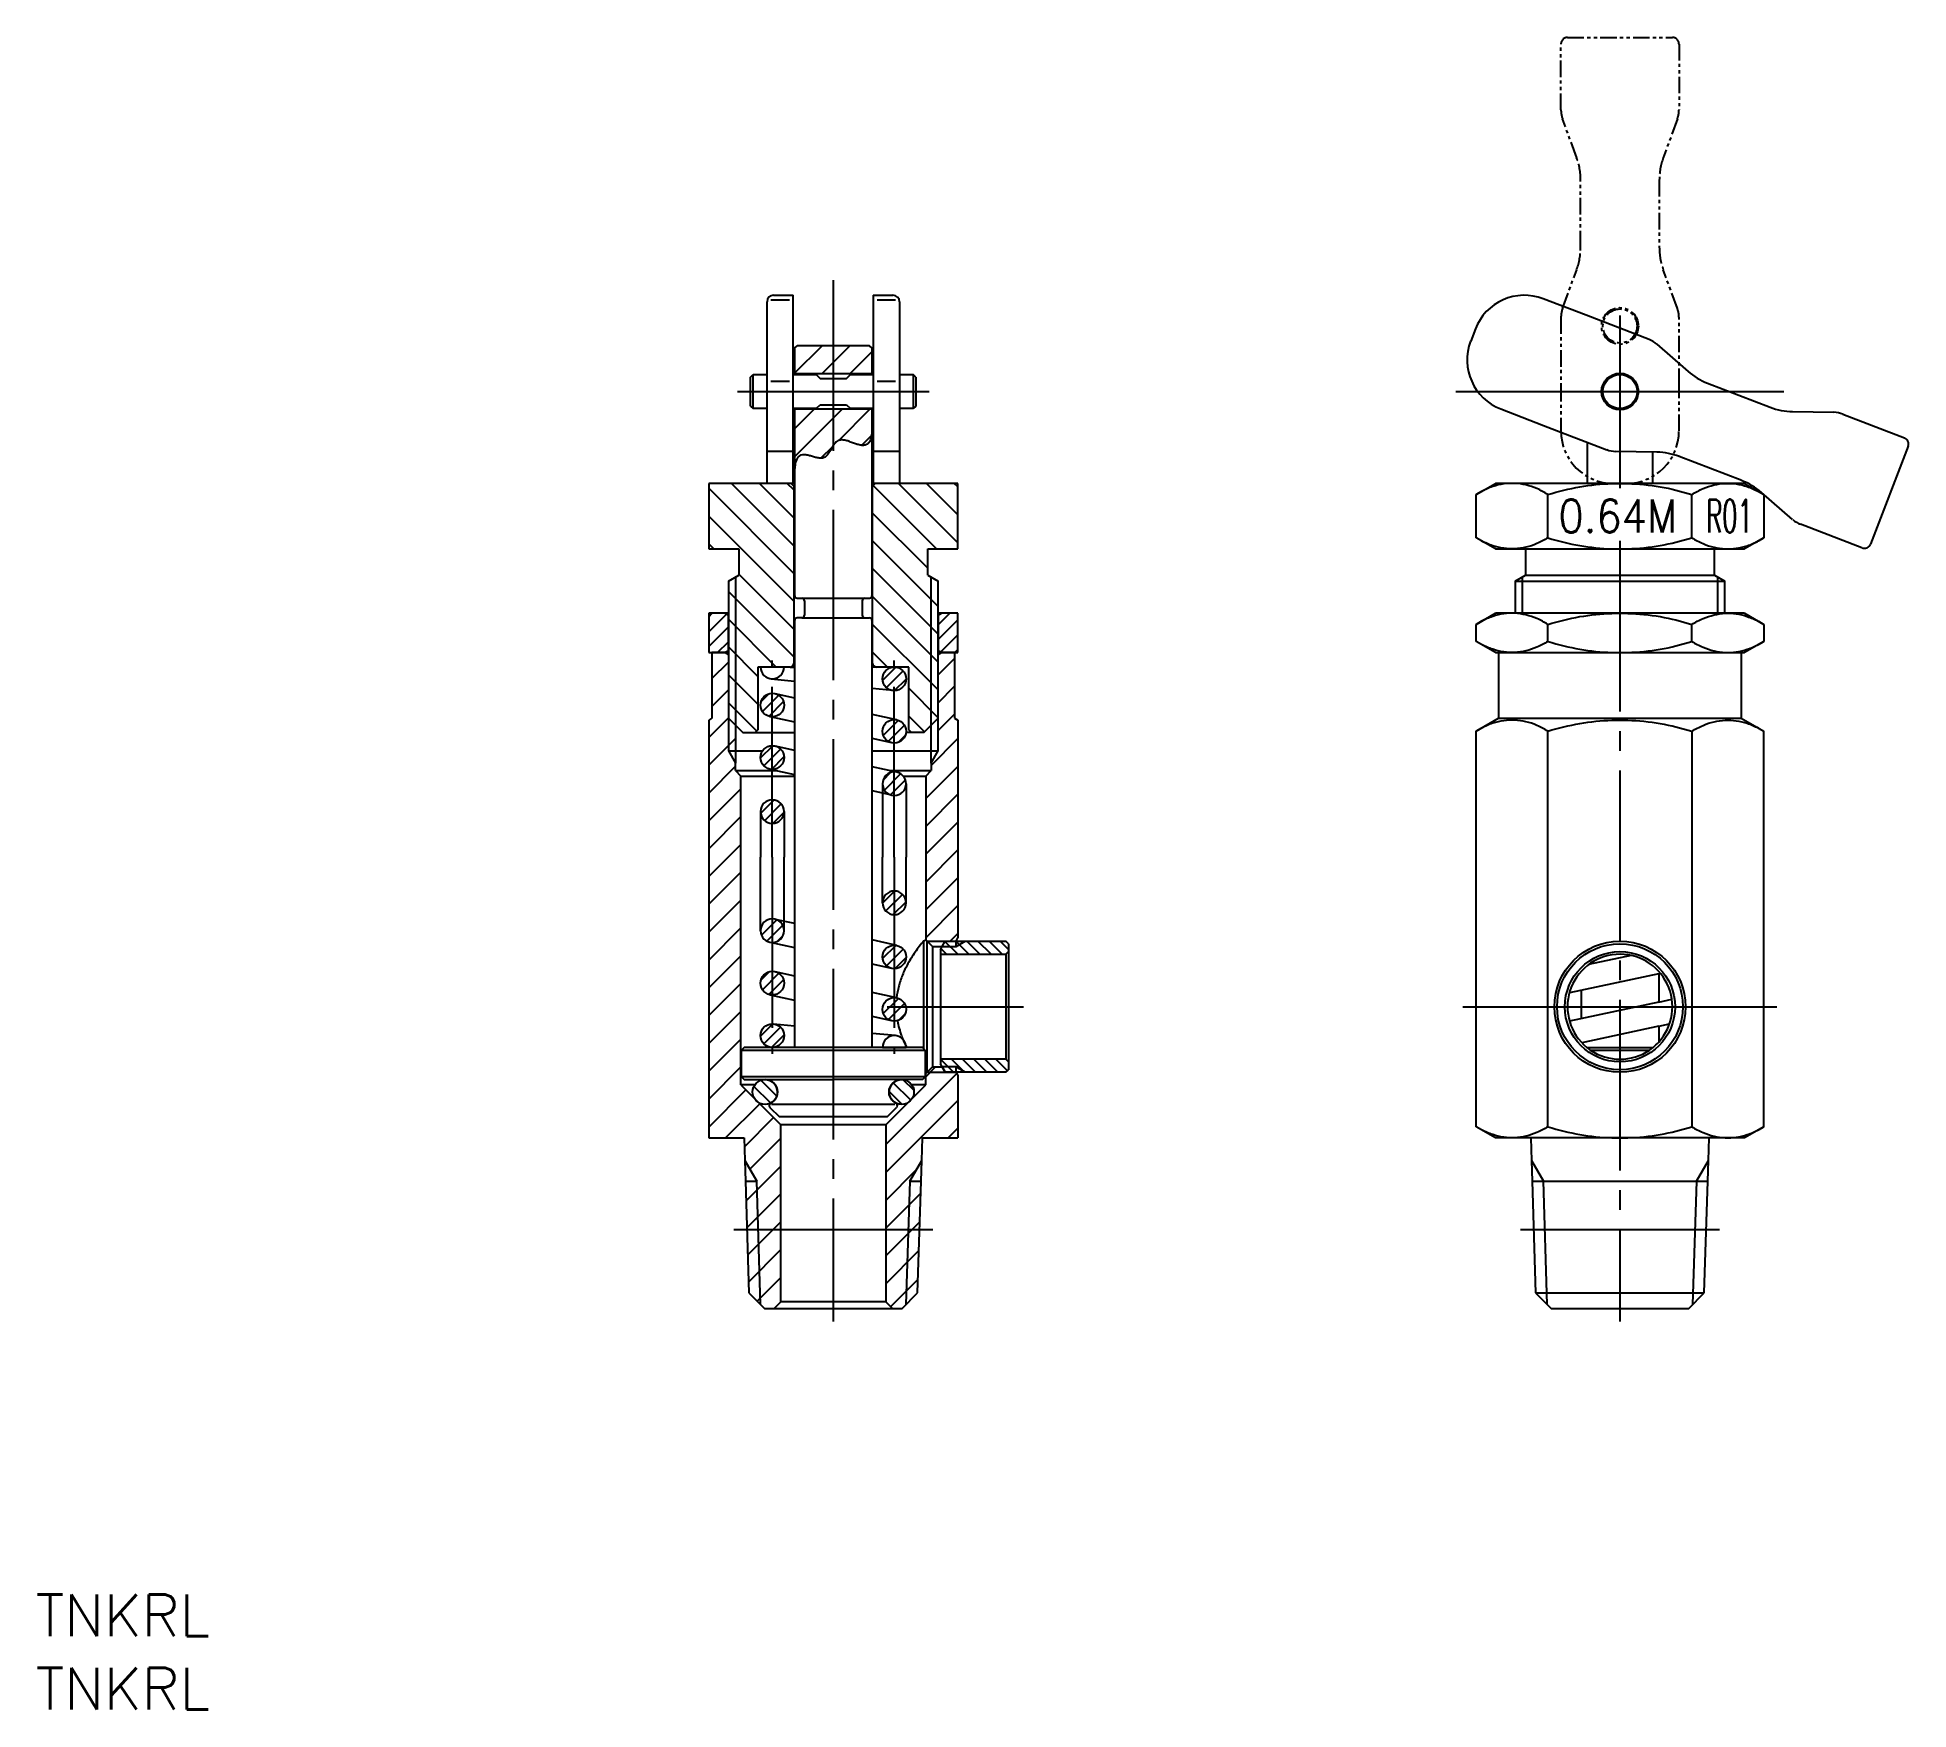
# Model space of a CAD drawing. Extents: x 11 to 154, y 85 to 212.
import ezdxf

# ---------------------------------------------------------------- set-up
doc = ezdxf.new("R2010")
doc.units = 0
doc.linetypes.add('CENTER', pattern=[17.5, 13, -1.5, 1.5, -1.5])
doc.linetypes.add('PHANTOM', pattern=[2.5, 1.25, -0.25, 0.25, -0.25, 0.25, -0.25])
doc.layers.get('0').update_dxf_attribs({"linetype": 'CONTINUOUS'})
doc.layers.add('CENTER', color=1, linetype='CENTER')
doc.styles.get("Standard").update_dxf_attribs({"font": 'txt.shx', "bigfont": '@extfont2.shx'})

msp = doc.modelspace()

# ---------------------------------------------------------------- linework, layer by layer
at = {"color": 3, "linetype": 'PHANTOM'}
for p, q in [((127.42, 206.56), (127.42, 211.58)), ((127.92, 212.08), (135.92, 212.08)), ((136.42, 211.58), (136.42, 206.56)), ((128.62, 202.91), (127.54, 205.87)), ((136.3, 205.87), (135.22, 202.91)), ((128.92, 196.09), (128.92, 201.2)), ((134.92, 201.2), (134.92, 196.09)), ((127.54, 191.41), (128.62, 194.37)), ((136.3, 191.41), (135.22, 194.37)), ((127.42, 190.73), (127.42, 185.58)), ((136.42, 185.58), (136.42, 190.73)), ((127.42, 185.58), (127.42, 182.08)), ((136.42, 182.08), (136.42, 185.58))]:
    msp.add_line(p, q, dxfattribs=at)
at = {"color": 7, "linetype": 'CONTINUOUS'}
for p, q in [((66.9, 178.08), (66.9, 191.92)), ((67.2, 192.08), (68.6, 192.08)), ((67.4, 192.42), (68.9, 192.42)), ((68.9, 178.08), (68.9, 192.42)), ((75, 192.42), (76.5, 192.42)), ((75, 192.42), (75, 178.08)), ((75.3, 192.08), (76.7, 192.08)), ((77, 191.92), (77, 178.08)), ((129.34, 190.9), (126.07, 192.16)), ((120.9, 189.86), (120.54, 188.93)), ((134.14, 189.05), (129.34, 190.9)), ((69, 188.38), (69.2, 188.58)), ((69, 188.38), (69, 186.43)), ((74.7, 188.58), (69.2, 188.58)), ((74.9, 188.38), (74.7, 188.58)), ((74.9, 186.43), (74.9, 188.38)), ((134.73, 188.69), (137.11, 186.62)), ((65.65, 186.18), (65.85, 186.38)), ((65.65, 183.98), (65.65, 186.18)), ((65.85, 186.38), (66.9, 186.38)), ((65.85, 183.78), (65.85, 186.38)), ((67.2, 185.87), (68.6, 185.87)), ((68.9, 186.38), (70.65, 186.38)), ((71.95, 186.43), (69, 186.43)), ((69, 186.43), (69, 186.38)), ((70.65, 186.38), (70.95, 186.08)), ((70.95, 186.08), (72.95, 186.08)), ((74.9, 186.43), (71.95, 186.43)), ((72.95, 186.08), (73.25, 186.38)), ((73.25, 186.38), (75, 186.38)), ((74.9, 186.38), (74.9, 186.43)), ((75.3, 185.87), (76.7, 185.87)), ((77, 186.38), (78.05, 186.38)), ((78.25, 186.18), (78.05, 186.38)), ((78.05, 186.38), (78.05, 183.78)), ((78.25, 186.18), (78.25, 183.98)), ((138.6, 185.73), (143.37, 183.89)), ((70.65, 183.78), (70.95, 184.08)), ((70.95, 184.08), (72.95, 184.08)), ((72.95, 184.08), (73.25, 183.78)), ((65.65, 183.98), (65.85, 183.78)), ((66.9, 183.78), (65.85, 183.78)), ((70.65, 183.78), (68.9, 183.78)), ((69, 183.78), (69, 183.73)), ((71.95, 183.73), (69, 183.73)), ((69, 183.73), (69, 179.05)), ((74.9, 183.73), (71.95, 183.73)), ((75, 183.78), (73.25, 183.78)), ((74.9, 183.73), (74.9, 183.78)), ((74.9, 182.67), (74.9, 183.73)), ((74.9, 169.53), (74.9, 182.67)), ((78.05, 183.78), (77, 183.78)), ((78.25, 183.98), (78.05, 183.78)), ((122.84, 183.76), (126.1, 182.5)), ((145.08, 183.56), (148.23, 183.5)), ((148.91, 183.36), (153.6, 181.56)), ((126.1, 182.5), (130.91, 180.65)), ((129.42, 181.22), (129.42, 178.08)), ((68.9, 180.52), (66.9, 180.52)), ((77, 180.52), (75, 180.52)), ((134.74, 180.46), (131.59, 180.52)), ((134.42, 178.08), (134.42, 180.46)), ((141.22, 178.29), (136.44, 180.13)), ((153.89, 180.91), (151.01, 173.45)), ((69, 179.05), (69, 169.53)), ((68.75, 178.08), (62.45, 178.08)), ((62.45, 178.08), (62.45, 173.08)), ((69, 178.08), (68.75, 178.08)), ((68.75, 178.08), (68.95, 177.88)), ((69, 177.88), (68.95, 177.88)), ((68.95, 177.88), (68.95, 164.38)), ((75.15, 178.08), (74.9, 178.08)), ((74.95, 177.88), (74.9, 177.88)), ((74.95, 177.88), (75.15, 178.08)), ((74.95, 164.38), (74.95, 177.88)), ((81.45, 178.08), (75.15, 178.08)), ((81.45, 173.08), (81.45, 178.08)), ((120.95, 177.23), (122.42, 178.08)), ((120.95, 173.93), (120.95, 177.23)), ((141.42, 178.08), (122.42, 178.08)), ((126.43, 173.93), (126.43, 177.23)), ((137.4, 173.93), (137.4, 177.23)), ((141.42, 178.08), (142.89, 177.23)), ((145.08, 175.32), (142.71, 177.39)), ((142.89, 177.23), (142.89, 173.93)), ((150.37, 173.16), (145.68, 174.97)), ((62.45, 173.08), (64.75, 173.08)), ((64.75, 173.08), (64.75, 171.08)), ((79.15, 173.08), (81.45, 173.08)), ((79.15, 171.08), (79.15, 173.08)), ((122.42, 173.08), (120.95, 173.93)), ((122.42, 173.08), (124.72, 173.08)), ((124.72, 173.08), (124.72, 171.08)), ((124.72, 173.08), (139.12, 173.08)), ((139.12, 173.08), (141.42, 173.08)), ((139.12, 171.08), (139.12, 173.08)), ((142.89, 173.93), (141.42, 173.08)), ((63.95, 170.62), (64.75, 171.08)), ((63.95, 170.62), (63.95, 168.18)), ((64.49, 170.93), (64.49, 159.64)), ((79.15, 171.08), (79.95, 170.62)), ((79.41, 159.64), (79.41, 170.93)), ((79.95, 168.18), (79.95, 170.62)), ((123.92, 170.62), (124.72, 171.08)), ((123.92, 170.62), (123.92, 168.18)), ((124.72, 171.08), (139.12, 171.08)), ((139.12, 171.08), (139.92, 170.62)), ((139.92, 168.18), (139.92, 170.62)), ((69.2, 169.33), (69.55, 169.33)), ((69.55, 169.33), (74.35, 169.33)), ((69.75, 169.13), (69.75, 168.03)), ((74.15, 169.13), (74.15, 168.03)), ((74.35, 169.33), (74.7, 169.33)), ((62.45, 168.18), (62.45, 165.18)), ((63.7, 168.18), (62.45, 168.18)), ((63.95, 168.18), (63.7, 168.18)), ((63.7, 168.18), (63.95, 168.04)), ((63.95, 168.18), (63.95, 160.18)), ((63.95, 166.68), (63.95, 168.04)), ((69, 167.63), (69, 135.08)), ((69.55, 167.83), (69.2, 167.83)), ((69.55, 167.83), (74.35, 167.83)), ((74.35, 167.83), (74.7, 167.83)), ((74.9, 135.08), (74.9, 167.63)), ((79.95, 160.18), (79.95, 168.18)), ((79.95, 168.04), (80.2, 168.18)), ((80.2, 168.18), (79.95, 168.18)), ((79.95, 168.04), (79.95, 166.68)), ((81.45, 168.18), (80.2, 168.18)), ((81.45, 165.18), (81.45, 168.18)), ((120.95, 167.33), (122.42, 168.18)), ((120.95, 166.68), (120.95, 167.33)), ((124.72, 168.18), (122.42, 168.18)), ((139.12, 168.18), (124.72, 168.18)), ((126.43, 166.68), (126.43, 167.33)), ((137.4, 166.68), (137.4, 167.33)), ((141.42, 168.18), (139.12, 168.18)), ((141.42, 168.18), (142.89, 167.33)), ((142.89, 167.33), (142.89, 166.68)), ((63.95, 165.32), (63.95, 166.68)), ((79.95, 166.68), (79.95, 165.32)), ((120.95, 166.03), (120.95, 166.68)), ((122.42, 165.18), (120.95, 166.03)), ((126.43, 166.03), (126.43, 166.68)), ((137.4, 166.03), (137.4, 166.68)), ((142.89, 166.03), (141.42, 165.18)), ((142.89, 166.68), (142.89, 166.03)), ((62.45, 165.18), (63.7, 165.18)), ((62.7, 165.18), (62.7, 160.18)), ((63.7, 165.18), (62.7, 165.18)), ((63.95, 165.32), (63.7, 165.18)), ((63.7, 165.18), (63.95, 165.04)), ((63.7, 165.18), (63.95, 165.18)), ((63.95, 165.04), (63.95, 160.18)), ((66.2, 164.08), (66.2, 159.28)), ((68.65, 164.08), (66.2, 164.08)), ((68.2, 164.08), (66.4, 164.08)), ((68.65, 164.08), (69.05, 164.08)), ((75.25, 164.08), (74.85, 164.08)), ((77.7, 164.08), (75.25, 164.08)), ((77.7, 159.28), (77.7, 164.08)), ((80.2, 165.18), (79.95, 165.32)), ((79.95, 165.04), (80.2, 165.18)), ((79.95, 165.18), (80.2, 165.18)), ((79.95, 160.18), (79.95, 165.04)), ((81.2, 165.18), (80.2, 165.18)), ((80.2, 165.18), (81.45, 165.18)), ((81.2, 165.18), (81.2, 160.18)), ((122.42, 165.18), (141.42, 165.18)), ((67.21, 163.18), (69, 163.01)), ((67.49, 162.06), (69, 161.74)), ((76.51, 162.28), (74.9, 162.44)), ((62.7, 160.18), (62.45, 160.04)), ((62.45, 160.04), (62.45, 128.18)), ((63.95, 160.18), (63.95, 157.68)), ((63.95, 160.18), (64.49, 159.64)), ((63.95, 160.18), (64.49, 159.64)), ((67.11, 160.3), (69, 159.89)), ((76.79, 160.06), (74.9, 160.47)), ((79.41, 159.64), (79.95, 160.18)), ((79.41, 159.64), (79.95, 160.18)), ((79.95, 157.68), (79.95, 160.18)), ((81.2, 160.18), (81.45, 160.04)), ((81.45, 160.04), (81.45, 143.43)), ((64.49, 159.64), (64.49, 157.68)), ((64.49, 159.64), (65.05, 159.08)), ((65.05, 159.08), (66, 159.08)), ((66.2, 159.28), (66, 159.08)), ((66, 159.08), (69.05, 159.08)), ((76.41, 158.3), (74.9, 158.63)), ((77.9, 159.08), (77.49, 159.08)), ((77.9, 159.08), (77.7, 159.28)), ((78.85, 159.08), (77.9, 159.08)), ((78.85, 159.08), (79.41, 159.64)), ((79.41, 157.68), (79.41, 159.64)), ((63.95, 157.68), (64.49, 156.74)), ((63.95, 157.68), (64.49, 157.68)), ((64.49, 157.68), (64.49, 156.74)), ((64.49, 157.68), (66.55, 157.68)), ((67.49, 158.06), (69, 157.74)), ((74.9, 157.68), (79.41, 157.68)), ((79.41, 156.74), (79.95, 157.68)), ((79.41, 157.68), (79.95, 157.68)), ((79.41, 156.74), (79.41, 157.68)), ((64.49, 156.18), (64.49, 156.74)), ((64.49, 156.18), (64.9, 155.77)), ((64.49, 156.18), (67.67, 156.18)), ((64.9, 132.23), (64.9, 155.77)), ((64.9, 155.77), (68.05, 155.77)), ((67.11, 156.3), (69, 155.89)), ((68.05, 155.77), (69, 155.77)), ((76.79, 156.06), (74.9, 156.47)), ((76.23, 156.18), (79.41, 156.18)), ((77.28, 155.77), (79, 155.77)), ((79, 155.77), (79.41, 156.18)), ((79, 155.77), (79, 143.28)), ((79.41, 156.74), (79.41, 156.18)), ((76.41, 154.3), (74.9, 154.63)), ((75.7, 155.18), (75.7, 149.58)), ((77.5, 155.18), (77.5, 149.58)), ((66.4, 153.06), (66.4, 149.58)), ((68.2, 153.06), (68.2, 149.58)), ((66.4, 143.98), (66.4, 149.58)), ((68.2, 143.98), (68.2, 149.58)), ((75.7, 146.1), (75.7, 149.58)), ((77.5, 146.1), (77.5, 149.58)), ((67.49, 144.86), (69, 144.54)), ((67.11, 143.1), (69, 142.69)), ((76.79, 142.86), (74.9, 143.27)), ((78.85, 143.21), (79, 143.28)), ((78.85, 134.98), (78.85, 143.21)), ((79, 143.28), (79.51, 142.77)), ((79.1, 133.18), (79.1, 143.18)), ((79.1, 143.18), (80.48, 143.18)), ((79.51, 142.77), (80.25, 142.77)), ((79.51, 142.77), (79.51, 133.59)), ((80.11, 142.53), (80.25, 142.77)), ((80.25, 142.77), (80.48, 143.18)), ((80.25, 142.77), (80.48, 143.18)), ((80.25, 142.77), (81.31, 142.77)), ((80.48, 143.18), (81.31, 143.18)), ((80.48, 143.18), (81.16, 143.18)), ((81.16, 143.18), (82.51, 143.18)), ((81.31, 143.18), (81.45, 143.43)), ((81.31, 142.77), (82.01, 143.18)), ((81.31, 142.77), (81.31, 143.18)), ((82.51, 143.18), (85.11, 143.18)), ((85.31, 142.98), (85.11, 143.18)), ((85.31, 142.98), (85.31, 142.38)), ((76.41, 141.1), (74.9, 141.43)), ((80.11, 142.53), (80.11, 142.18)), ((80.11, 142.18), (85.11, 142.18)), ((80.11, 142.18), (80.11, 138.18)), ((85.11, 142.18), (85.31, 142.38)), ((85.11, 142.18), (85.11, 138.18)), ((85.31, 142.38), (85.31, 138.18)), ((67.49, 140.86), (69, 140.54)), ((67.11, 139.1), (69, 138.69)), ((76.79, 138.86), (74.9, 139.27)), ((76.41, 137.1), (74.9, 137.43)), ((80.11, 138.18), (80.11, 134.18)), ((85.11, 138.18), (85.11, 134.18)), ((85.31, 138.18), (85.31, 133.98)), ((67.39, 136.88), (69, 136.72)), ((76.69, 135.98), (74.9, 136.15)), ((65.15, 135.08), (64.95, 134.88)), ((64.95, 134.88), (78.95, 134.88)), ((64.95, 132.83), (64.95, 134.88)), ((78.75, 135.08), (65.15, 135.08)), ((75.7, 135.08), (77.5, 135.08)), ((77.41, 135.37), (77.55, 135.08)), ((78.95, 134.88), (78.75, 135.08)), ((78.95, 134.88), (78.95, 132.83)), ((80.11, 134.18), (80.11, 133.83)), ((85.11, 134.18), (80.11, 134.18)), ((85.31, 133.98), (85.11, 134.18)), ((64.95, 132.83), (65.15, 132.63)), ((71.95, 132.83), (64.95, 132.83)), ((78.95, 132.83), (71.95, 132.83)), ((78.75, 132.63), (78.95, 132.83)), ((78.95, 133.12), (79, 133.08)), ((79.51, 133.59), (79, 133.08)), ((79, 132.84), (79.75, 133.59)), ((79, 132.23), (79, 133.08)), ((79.1, 133.18), (80.48, 133.18)), ((79.51, 133.59), (80.25, 133.59)), ((80.25, 133.59), (80.11, 133.83)), ((80.25, 133.59), (80.48, 133.18)), ((80.25, 133.59), (80.48, 133.18)), ((81.31, 133.59), (80.25, 133.59)), ((80.48, 133.18), (80.25, 133.59)), ((80.48, 133.18), (81.31, 133.18)), ((81.16, 133.18), (80.48, 133.18)), ((82.51, 133.18), (81.16, 133.18)), ((82.01, 133.18), (81.31, 133.59)), ((81.31, 133.18), (81.31, 133.59)), ((81.31, 133.18), (81.45, 132.93)), ((81.45, 132.93), (81.45, 128.18)), ((85.11, 133.18), (82.51, 133.18)), ((85.11, 133.18), (85.31, 133.38)), ((85.31, 133.98), (85.31, 133.38)), ((64.9, 132.23), (67.95, 129.18)), ((65.97, 132.23), (64.9, 132.23)), ((65.15, 132.63), (71.95, 132.63)), ((78.75, 132.63), (71.95, 132.63)), ((75.95, 129.18), (79, 132.23)), ((79, 132.23), (77.92, 132.23)), ((67.12, 130.51), (67.85, 129.78)), ((67.25, 130.74), (76.65, 130.74)), ((76.05, 129.78), (76.78, 130.51)), ((71.95, 129.78), (67.85, 129.78)), ((67.95, 115.68), (67.95, 129.18)), ((71.95, 129.18), (67.95, 129.18)), ((76.05, 129.78), (71.95, 129.78)), ((75.95, 129.18), (71.95, 129.18)), ((75.95, 129.18), (75.95, 115.68)), ((62.45, 128.18), (65.15, 128.18)), ((65.15, 128.18), (65.21, 126.46)), ((78.69, 126.46), (78.75, 128.18)), ((78.75, 128.18), (81.45, 128.18)), ((65.21, 126.46), (65.26, 124.89)), ((78.64, 124.89), (78.69, 126.46)), ((65.26, 124.89), (66.11, 124.89)), ((65.26, 124.89), (65.52, 116.36)), ((77.79, 124.89), (78.64, 124.89)), ((78.38, 116.36), (78.64, 124.89)), ((65.52, 116.36), (66.7, 115.18)), ((67.45, 115.18), (67.95, 115.68)), ((75.95, 115.68), (76.45, 115.18)), ((77.2, 115.18), (78.38, 116.36)), ((66.7, 115.18), (67.45, 115.18)), ((67.45, 115.18), (71.95, 115.18)), ((71.95, 115.18), (76.45, 115.18)), ((76.45, 115.18), (77.2, 115.18))]:
    msp.add_line(p, q, dxfattribs=at)
at = {"color": 3, "linetype": 'CONTINUOUS'}
for p, q in [((69, 186.48), (71.1, 188.58)), ((71.08, 186.43), (73.22, 188.58)), ((73.2, 186.43), (74.9, 188.13)), ((69, 182.23), (70.5, 183.73)), ((69, 180.11), (72.62, 183.73)), ((72.36, 181.35), (74.74, 183.73)), ((74.11, 180.98), (74.87, 181.74)), ((71.01, 180), (71.93, 180.92)), ((68.95, 171.21), (62.45, 177.71)), ((68.95, 173.33), (64.2, 178.08)), ((68.95, 175.46), (66.32, 178.08)), ((68.95, 177.58), (68.44, 178.08)), ((79.81, 173.08), (74.98, 177.91)), ((81.45, 173.56), (76.93, 178.08)), ((81.45, 175.68), (79.05, 178.08)), ((81.45, 177.81), (81.17, 178.08)), ((131.42, 178.08), (132.42, 178.08)), ((68.95, 169.09), (62.45, 175.59)), ((79.15, 171.62), (74.95, 175.82)), ((62.84, 173.08), (62.45, 173.47)), ((79.95, 168.7), (74.95, 173.7)), ((79.95, 166.58), (74.95, 171.58)), ((68.95, 164.85), (63.95, 169.85)), ((68.95, 166.97), (64.75, 171.17)), ((123.92, 170.62), (139.92, 170.62)), ((124.46, 170.93), (124.46, 168.18)), ((139.38, 168.18), (139.38, 170.93)), ((79.95, 164.46), (74.95, 169.46)), ((62.45, 167.91), (62.72, 168.18)), ((62.45, 166.77), (63.8, 168.12)), ((62.45, 165.64), (63.95, 167.14)), ((67.6, 164.08), (63.95, 167.73)), ((79.95, 162.33), (74.95, 167.33)), ((79.95, 167.3), (80.83, 168.18)), ((79.95, 166.17), (81.45, 167.67)), ((63.12, 165.18), (63.95, 166.01)), ((66.2, 163.36), (63.95, 165.61)), ((80.13, 165.22), (81.45, 166.54)), ((62.7, 163.21), (63.95, 164.46)), ((76.08, 164.08), (74.95, 165.21)), ((75.71, 163.06), (76.72, 164.07)), ((79.95, 163.49), (81.2, 164.74)), ((81.22, 165.18), (81.45, 165.41)), ((66.2, 161.24), (63.95, 163.49)), ((76, 162.51), (77.27, 163.78)), ((76.62, 162.28), (77.5, 163.16)), ((79.95, 161.36), (81.2, 162.61)), ((62.7, 161.08), (63.95, 162.33)), ((66.12, 159.2), (63.95, 161.36)), ((66.43, 161.42), (67.06, 162.05)), ((66.55, 160.69), (67.79, 161.93)), ((67.03, 160.32), (68.16, 161.45)), ((79.95, 160.21), (77.7, 162.46)), ((62.45, 158.71), (63.95, 160.21)), ((75.76, 158.87), (76.91, 160.02)), ((78.91, 159.14), (77.7, 160.34)), ((79.95, 159.24), (81.2, 160.49)), ((62.45, 156.59), (64.49, 158.63)), ((76.14, 158.41), (77.37, 159.64)), ((76.93, 158.34), (77.44, 158.85)), ((79.41, 156.58), (81.45, 158.62)), ((66.4, 157.15), (67.33, 158.08)), ((66.65, 156.55), (67.93, 157.83)), ((67.23, 156.28), (68.2, 157.25)), ((62.45, 154.47), (64.49, 156.51)), ((75.74, 155.46), (76.32, 156.03)), ((75.84, 154.7), (77.08, 155.94)), ((79, 154.05), (81.45, 156.5)), ((62.45, 152.35), (64.9, 154.8)), ((76.31, 154.33), (77.45, 155.47)), ((79, 151.93), (81.45, 154.38)), ((62.45, 150.23), (64.9, 152.68)), ((66.41, 152.92), (67.44, 153.95)), ((66.72, 152.37), (67.98, 153.64)), ((67.35, 152.16), (68.2, 153.01)), ((79, 149.81), (81.45, 152.26)), ((62.45, 148.11), (64.9, 150.56)), ((79, 147.69), (81.45, 150.14)), ((62.45, 145.99), (64.9, 148.44)), ((75.7, 146.08), (76.62, 147)), ((79, 145.56), (81.45, 148.01)), ((62.45, 143.86), (64.9, 146.31)), ((75.95, 145.48), (77.22, 146.75)), ((76.52, 145.21), (77.5, 146.18)), ((79, 143.44), (81.45, 145.89)), ((62.45, 141.74), (64.9, 144.19)), ((66.47, 143.64), (67.64, 144.81)), ((66.87, 143.19), (68.09, 144.41)), ((67.7, 143.17), (68.11, 143.58)), ((75.71, 141.85), (76.73, 142.87)), ((81.44, 142.18), (80.46, 143.15)), ((80.86, 143.18), (81.45, 143.77)), ((82.28, 142.18), (81.28, 143.18)), ((83.13, 142.18), (82.13, 143.18)), ((83.98, 142.18), (82.98, 143.18)), ((84.83, 142.18), (83.83, 143.18)), ((85.31, 142.55), (84.68, 143.18)), ((62.45, 139.62), (64.9, 142.07)), ((76.01, 141.3), (77.28, 142.57)), ((76.64, 141.08), (77.5, 141.94)), ((80.59, 142.18), (80.15, 142.61)), ((62.45, 137.5), (64.9, 139.95)), ((66.43, 140.21), (67.07, 140.85)), ((66.55, 139.48), (67.8, 140.73)), ((67.04, 139.12), (68.16, 140.24)), ((75.76, 137.66), (76.92, 138.82)), ((76.15, 137.2), (77.38, 138.43)), ((62.45, 135.38), (64.9, 137.83)), ((76.95, 137.15), (77.43, 137.63)), ((62.45, 133.26), (64.9, 135.71)), ((66.4, 135.94), (67.34, 136.88)), ((66.66, 135.35), (67.93, 136.62)), ((67.24, 135.08), (68.2, 136.04)), ((81.1, 133.18), (80.11, 134.18)), ((81.95, 133.18), (80.95, 134.18)), ((82.8, 133.18), (81.8, 134.18)), ((83.65, 133.18), (82.65, 134.18)), ((84.5, 133.18), (83.5, 134.18)), ((85.23, 133.3), (84.34, 134.18)), ((62.45, 131.14), (64.9, 133.59)), ((75.95, 127.67), (81.36, 133.08)), ((62.45, 129.01), (65.28, 131.85)), ((67.18, 130.84), (65.9, 132.11)), ((67.65, 131.36), (66.43, 132.58)), ((77.19, 130.73), (76.2, 131.72)), ((77.86, 131.05), (76.52, 132.39)), ((78.09, 131.81), (77.28, 132.62)), ((63.74, 128.18), (66.34, 130.79)), ((75.95, 125.54), (81.45, 131.04)), ((65.17, 127.5), (67.4, 129.73)), ((80.71, 128.18), (81.45, 128.92)), ((65.59, 125.79), (67.95, 128.15)), ((65.21, 126.46), (66.11, 124.89)), ((65.3, 123.38), (67.95, 126.03)), ((75.95, 123.42), (78.29, 125.77)), ((77.79, 124.89), (78.69, 126.46)), ((125.18, 126.46), (126.08, 124.89)), ((137.76, 124.89), (138.66, 126.46)), ((66.41, 115.47), (66.11, 124.89)), ((77.79, 124.89), (77.49, 115.47)), ((126.38, 115.47), (126.08, 124.89)), ((137.76, 124.89), (137.46, 115.47)), ((65.37, 121.33), (67.95, 123.91)), ((75.95, 121.3), (78.61, 123.97)), ((65.43, 119.27), (67.95, 121.79)), ((75.95, 119.18), (78.55, 121.78)), ((65.5, 117.21), (67.95, 119.67)), ((75.95, 117.06), (78.48, 119.59)), ((66.14, 115.74), (67.95, 117.54)), ((76.32, 115.31), (78.41, 117.4)), ((71.95, 115.68), (67.95, 115.68)), ((75.95, 115.68), (71.95, 115.68)), ((125.49, 116.36), (138.35, 116.36))]:
    msp.add_line(p, q, dxfattribs=at)
at = {"color": 7}
for p, q in [((122.67, 165.18), (122.67, 160.18)), ((141.17, 165.18), (141.17, 160.18)), ((120.95, 159.19), (122.67, 160.18)), ((122.67, 160.18), (124.72, 160.18)), ((124.72, 160.18), (139.12, 160.18)), ((139.12, 160.18), (141.17, 160.18)), ((141.17, 160.18), (142.89, 159.19)), ((120.95, 129.03), (120.95, 159.19)), ((126.43, 129.03), (126.43, 159.19)), ((137.4, 159.19), (137.4, 129.03)), ((142.89, 129.03), (142.89, 159.19)), ((132.78, 142.09), (129.53, 141.39)), ((134.87, 140.69), (128.06, 139.23)), ((134.87, 140.69), (135.01, 140.72)), ((134.87, 140.69), (134.87, 138.54)), ((134.87, 138.54), (128.08, 137.07)), ((128.97, 139.43), (128.97, 137.27)), ((134.87, 138.54), (135.88, 138.75)), ((134.87, 136.69), (129.01, 135.43)), ((134.87, 136.69), (135.7, 136.87)), ((134.87, 136.69), (134.87, 135.48)), ((129.39, 135.08), (134.45, 135.08)), ((129.66, 134.88), (134.18, 134.88)), ((122.42, 128.18), (120.95, 129.03)), ((142.89, 129.03), (141.42, 128.18)), ((124.72, 128.18), (122.42, 128.18)), ((139.12, 128.18), (124.72, 128.18)), ((125.12, 128.18), (125.18, 126.46)), ((138.66, 126.46), (138.72, 128.18)), ((141.42, 128.18), (139.12, 128.18)), ((125.18, 126.46), (126.08, 124.89)), ((125.18, 126.46), (125.22, 124.89)), ((125.18, 126.46), (125.22, 124.89)), ((137.76, 124.89), (138.66, 126.46)), ((138.61, 124.89), (138.66, 126.46)), ((138.61, 124.89), (138.66, 126.46)), ((125.22, 124.89), (126.08, 124.89)), ((125.22, 124.89), (125.49, 116.36)), ((126.08, 124.89), (137.76, 124.89)), ((137.76, 124.89), (138.61, 124.89)), ((138.35, 116.36), (138.61, 124.89)), ((125.49, 116.36), (126.67, 115.18)), ((137.17, 115.18), (138.35, 116.36)), ((126.67, 115.18), (131.92, 115.18)), ((131.92, 115.18), (137.17, 115.18))]:
    msp.add_line(p, q, dxfattribs=at)
at = {"color": 7, "linetype": 'CONTINUOUS'}
for points in [[(74.9, 182.67, -0.02735), (74.9, 182, -0.045264), (74.82, 181.52, -0.076969), (74.68, 181.21, -0.113723), (74.49, 181.04, -0.107419), (74.26, 180.98, -0.065197), (74, 181, -0.031545), (73.71, 181.08, -0.009555), (73.41, 181.18, 0.008224), (73.12, 181.29, 0.02851), (72.83, 181.37, 0.058631), (72.56, 181.39, 0.101639), (72.32, 181.34, 0.114842), (72.06, 181.11, 0.034897), (71.84, 180.77, -0.013586), (71.62, 180.42, -0.070137), (71.38, 180.13, -0.110606), (71.12, 180.01, -0.075342), (70.86, 180.01, -0.03423), (70.58, 180.06, -0.006722), (70.29, 180.15, 0.01683), (70, 180.22, 0.04637), (69.72, 180.26, 0.089937), (69.48, 180.22, 0.127278), (69.27, 180.08, 0.106376), (69.11, 179.8, 0.063806), (69.02, 179.35), (69, 179.05)], [(126.43, 177.23, 0.0366), (125.59, 177.68, 0.042178), (124.75, 177.96, 0.046258), (123.9, 178.08, 0.047511), (123.06, 178.04, 0.045458), (122.22, 177.84, 0.040867), (121.37, 177.47), (120.95, 177.23)], [(126.43, 177.23, -0.032216), (128.87, 177.82, -0.033865), (131.31, 178.07, -0.034344), (133.75, 177.99, -0.033553), (136.19, 177.57), (137.4, 177.23)], [(137.4, 177.23, -0.0366), (138.25, 177.68, -0.042178), (139.09, 177.96, -0.046258), (139.94, 178.08, -0.047511), (140.78, 178.04, -0.045458), (141.62, 177.84, -0.040867), (142.47, 177.47), (142.89, 177.23)], [(126.43, 173.93, -0.0366), (125.59, 173.49, -0.042178), (124.75, 173.21, -0.046258), (123.9, 173.09, -0.047511), (123.06, 173.13, -0.045458), (122.22, 173.33, -0.040867), (121.37, 173.69), (120.95, 173.93)], [(126.43, 173.93, 0.032216), (128.87, 173.34, 0.033865), (131.31, 173.09, 0.034344), (133.75, 173.18, 0.033553), (136.19, 173.6), (137.4, 173.93)], [(137.4, 173.93, 0.0366), (138.25, 173.49, 0.042178), (139.09, 173.21, 0.046258), (139.94, 173.09, 0.047511), (140.78, 173.13, 0.045458), (141.62, 173.33, 0.040867), (142.47, 173.69), (142.89, 173.93)], [(126.43, 167.33, 0.0366), (125.59, 167.77, 0.042178), (124.75, 168.05, 0.046258), (123.9, 168.18, 0.047511), (123.06, 168.14, 0.045458), (122.22, 167.93, 0.040867), (121.37, 167.57), (120.95, 167.33)], [(126.43, 167.33, -0.032216), (128.87, 167.92, -0.033865), (131.31, 168.17, -0.034344), (133.75, 168.09, -0.033553), (136.19, 167.67), (137.4, 167.33)], [(137.4, 167.33, -0.0366), (138.25, 167.77, -0.042178), (139.09, 168.05, -0.046258), (139.94, 168.18, -0.047511), (140.78, 168.14, -0.045458), (141.62, 167.93, -0.040867), (142.47, 167.57), (142.89, 167.33)], [(126.43, 166.03, -0.0366), (125.59, 165.59, -0.042178), (124.75, 165.31, -0.046258), (123.9, 165.19, -0.047511), (123.06, 165.23, -0.045458), (122.22, 165.43, -0.040867), (121.37, 165.79), (120.95, 166.03)], [(126.43, 166.03, 0.032216), (128.87, 165.44, 0.033865), (131.31, 165.19, 0.034344), (133.75, 165.27, 0.033553), (136.19, 165.69), (137.4, 166.03)], [(137.4, 166.03, 0.0366), (138.25, 165.59, 0.042178), (139.09, 165.31, 0.046258), (139.94, 165.19, 0.047511), (140.78, 165.23, 0.045458), (141.62, 165.43, 0.040867), (142.47, 165.79), (142.89, 166.03)]]:
    msp.add_lwpolyline(points, format="xyb", dxfattribs=at)
at = {"color": 7}
for points in [[(126.43, 159.19, 0.0366), (125.59, 159.63, 0.042178), (124.75, 159.91, 0.046258), (123.9, 160.03, 0.047511), (123.06, 159.99, 0.045458), (122.22, 159.79, 0.040867), (121.37, 159.43), (120.95, 159.19)], [(126.43, 159.19, -0.032216), (128.87, 159.77, -0.033865), (131.31, 160.03, -0.034344), (133.75, 159.94, -0.033553), (136.19, 159.52), (137.4, 159.19)], [(137.4, 159.19, -0.0366), (138.25, 159.63, -0.042178), (139.09, 159.91, -0.046258), (139.94, 160.03, -0.047511), (140.78, 159.99, -0.045458), (141.62, 159.79, -0.040867), (142.47, 159.43), (142.89, 159.19)], [(126.43, 129.03, -0.0366), (125.59, 128.59, -0.042178), (124.75, 128.31, -0.046258), (123.9, 128.19, -0.047511), (123.06, 128.23, -0.045458), (122.22, 128.43, -0.040867), (121.37, 128.79), (120.95, 129.03)], [(126.43, 129.03, 0.032216), (128.87, 128.44, 0.033865), (131.31, 128.19, 0.034344), (133.75, 128.27, 0.033553), (136.19, 128.69), (137.4, 129.03)], [(137.4, 129.03, 0.0366), (138.25, 128.59, 0.042178), (139.09, 128.31, 0.046258), (139.94, 128.19, 0.047511), (140.78, 128.23, 0.045458), (141.62, 128.43, 0.040867), (142.47, 128.79), (142.89, 129.03)]]:
    msp.add_lwpolyline(points, format="xyb", dxfattribs=at)
at = {"color": 3, "linetype": 'PHANTOM'}
for radius in [1.4, 1.3]:
    msp.add_circle((131.92, 190.08), radius, dxfattribs=at)
at = {"color": 3, "linetype": 'CONTINUOUS'}
msp.add_circle((131.92, 185.08), 1.4, dxfattribs=at)
at = {"color": 7}
for centre, radius in [((131.92, 185.08), 1.3), ((131.92, 138.18), 5), ((131.92, 138.18), 4.8), ((131.92, 138.18), 4.2)]:
    msp.add_circle(centre, radius, dxfattribs=at)
at = {"color": 7, "linetype": 'CONTINUOUS'}
for centre, radius in [((76.6, 163.18), 0.9), ((67.3, 161.18), 0.9), ((76.6, 159.18), 0.9), ((67.3, 157.18), 0.9), ((76.6, 141.98), 0.9), ((67.3, 139.98), 0.9), ((76.6, 137.98), 0.9), ((67.3, 135.98), 0.9), ((66.75, 131.68), 0.95), ((77.15, 131.68), 0.95)]:
    msp.add_circle(centre, radius, dxfattribs=at)
at = {"color": 3, "linetype": 'PHANTOM'}
for centre, radius, start, end in [((127.92, 211.58), 0.5, 90, 180), ((135.92, 211.58), 0.5, 0, 90), ((129.42, 206.56), 2, 180, 200), ((134.42, 206.56), 2, 340, 0), ((123.92, 201.2), 5, 0, 20), ((139.92, 201.2), 5, 160, 180), ((123.92, 196.09), 5, 340, 0), ((139.92, 196.09), 5, 180, 200), ((129.42, 190.73), 2, 160, 180), ((134.42, 190.73), 2, 0, 20), ((131.42, 182.08), 4, 180, 270), ((132.42, 182.08), 4, 270, 0)]:
    msp.add_arc(centre, radius, start, end, dxfattribs=at)
at = {"color": 7, "linetype": 'CONTINUOUS'}
for centre, radius, start, end in [((67.4, 191.92), 0.5, 90, 180), ((76.5, 191.92), 0.5, 0, 90), ((124.63, 188.42), 4, 68.9498, 158.9498), ((124.27, 187.49), 4, 158.9498, 248.9498), ((140.39, 190.39), 5, 228.9498, 248.9498), ((145.17, 188.55), 5, 248.9498, 268.9498), ((148.19, 181.5), 2, 68.9498, 88.9498), ((153.42, 181.09), 0.5, 338.9498, 68.9498), ((134.65, 175.46), 5, 68.9498, 88.9498), ((139.42, 173.62), 5, 48.9498, 68.9498), ((146.4, 176.83), 2, 228.9498, 248.9498), ((150.55, 173.63), 0.5, 248.9498, 338.9498), ((69.2, 169.53), 0.2, 180, 270), ((69.55, 169.13), 0.2, 0, 90), ((74.35, 169.13), 0.2, 90, 180), ((74.7, 169.53), 0.2, 270, 0), ((69.2, 167.63), 0.2, 90, 180), ((69.55, 168.03), 0.2, 270, 0), ((74.35, 168.03), 0.2, 180, 270), ((74.7, 167.63), 0.2, 0, 90), ((67.3, 164.08), 0.9, 180, 0), ((68.65, 164.38), 0.3, 270, 0), ((75.25, 164.38), 0.3, 180, 270), ((76.6, 155.18), 0.9, 0, 180), ((76.6, 155.18), 0.9, 180, 0), ((67.3, 153.06), 0.9, 0, 180), ((67.3, 153.06), 0.9, 180, 0), ((76.6, 146.1), 0.9, 0, 180), ((76.6, 146.1), 0.9, 180, 0), ((67.3, 143.98), 0.9, 0, 180), ((67.3, 143.98), 0.9, 180, 0), ((88.27, 135.27), 12.32, 139.8695, 144.9814), ((84.88, 137.46), 8.28, 151.0539, 157.725), ((86.38, 136.61), 10, 145.075, 150.9504), ((83.76, 137.93), 7.06, 157.8321, 165.255), ((83.03, 138.14), 6.3, 165.3541, 173.3763), ((83.04, 138.25), 6.31, 190.3996, 195.8096), ((76.6, 135.08), 0.9, 0, 180), ((83.5, 138.38), 6.79, 195.7858, 200.9424), ((84.13, 138.61), 7.47, 200.9089, 205.7526), ((66.75, 131.68), 0.95, 0, 90), ((66.75, 131.68), 0.95, 296.4587, 0), ((77.15, 131.68), 0.95, 90, 180), ((77.15, 131.68), 0.95, 180, 243.5413), ((67.26, 130.65), 0.2, 116.4587, 225), ((76.64, 130.65), 0.2, 315, 63.5413)]:
    msp.add_arc(centre, radius, start, end, dxfattribs=at)
at = {"color": 7}
for centre, radius, start, end in [((133.42, 187.18), 2, 48.9498, 68.9498), ((131.63, 182.52), 2, 248.9498, 268.9498), ((131.92, 138.18), 4, 317.5189, 230.805), ((131.92, 138.18), 4, 230.805, 235.5885), ((131.92, 138.18), 4, 235.5885, 304.4115), ((131.92, 138.18), 4, 304.4115, 309.195), ((131.92, 138.18), 4, 309.195, 317.5189)]:
    msp.add_arc(centre, radius, start, end, dxfattribs=at)
at = {"layer": 'CENTER', "color": 1, "linetype": 'CENTER'}
for p, q in [((71.95, 193.57), (71.95, 114.18)), ((131.92, 190.89), (131.92, 190.72)), ((131.92, 190.72), (131.92, 177.63)), ((64.65, 185.08), (68.39, 185.08)), ((68.39, 185.08), (79.25, 185.08)), ((119.41, 185.08), (131.92, 185.08)), ((131.92, 185.08), (133.22, 185.08)), ((133.22, 185.08), (133.32, 185.08)), ((133.32, 185.08), (144.42, 185.08)), ((131.92, 173.7), (131.92, 114.18)), ((67.3, 149.58), (67.3, 164.58)), ((76.6, 149.58), (76.6, 164.58)), ((67.3, 149.58), (67.3, 134.58)), ((76.6, 149.58), (76.6, 134.58)), ((76.05, 138.18), (86.45, 138.18)), ((119.95, 138.18), (131.92, 138.18)), ((131.92, 138.18), (143.89, 138.18)), ((64.37, 121.19), (71.95, 121.19)), ((71.95, 121.19), (79.53, 121.19)), ((124.34, 121.19), (131.92, 121.19)), ((131.92, 121.19), (139.5, 121.19))]:
    msp.add_line(p, q, dxfattribs=at)

# ---------------------------------------------------------------- texts
at = {"color": 7, "linetype": 'CONTINUOUS'}
for s, width, p in [('0.64M', 0.9, (127.23, 174.34)), ('R01', 0.54, (138.5, 174.34))]:
    msp.add_text(s, height=2.5, dxfattribs=dict(at, width=width)).set_placement(p)
for p in [(11.14, 90.18), (11.14, 84.59)]:
    msp.add_text('TNKRL', height=3.2, dxfattribs=at).set_placement(p)

doc.saveas('drawing.dxf')
